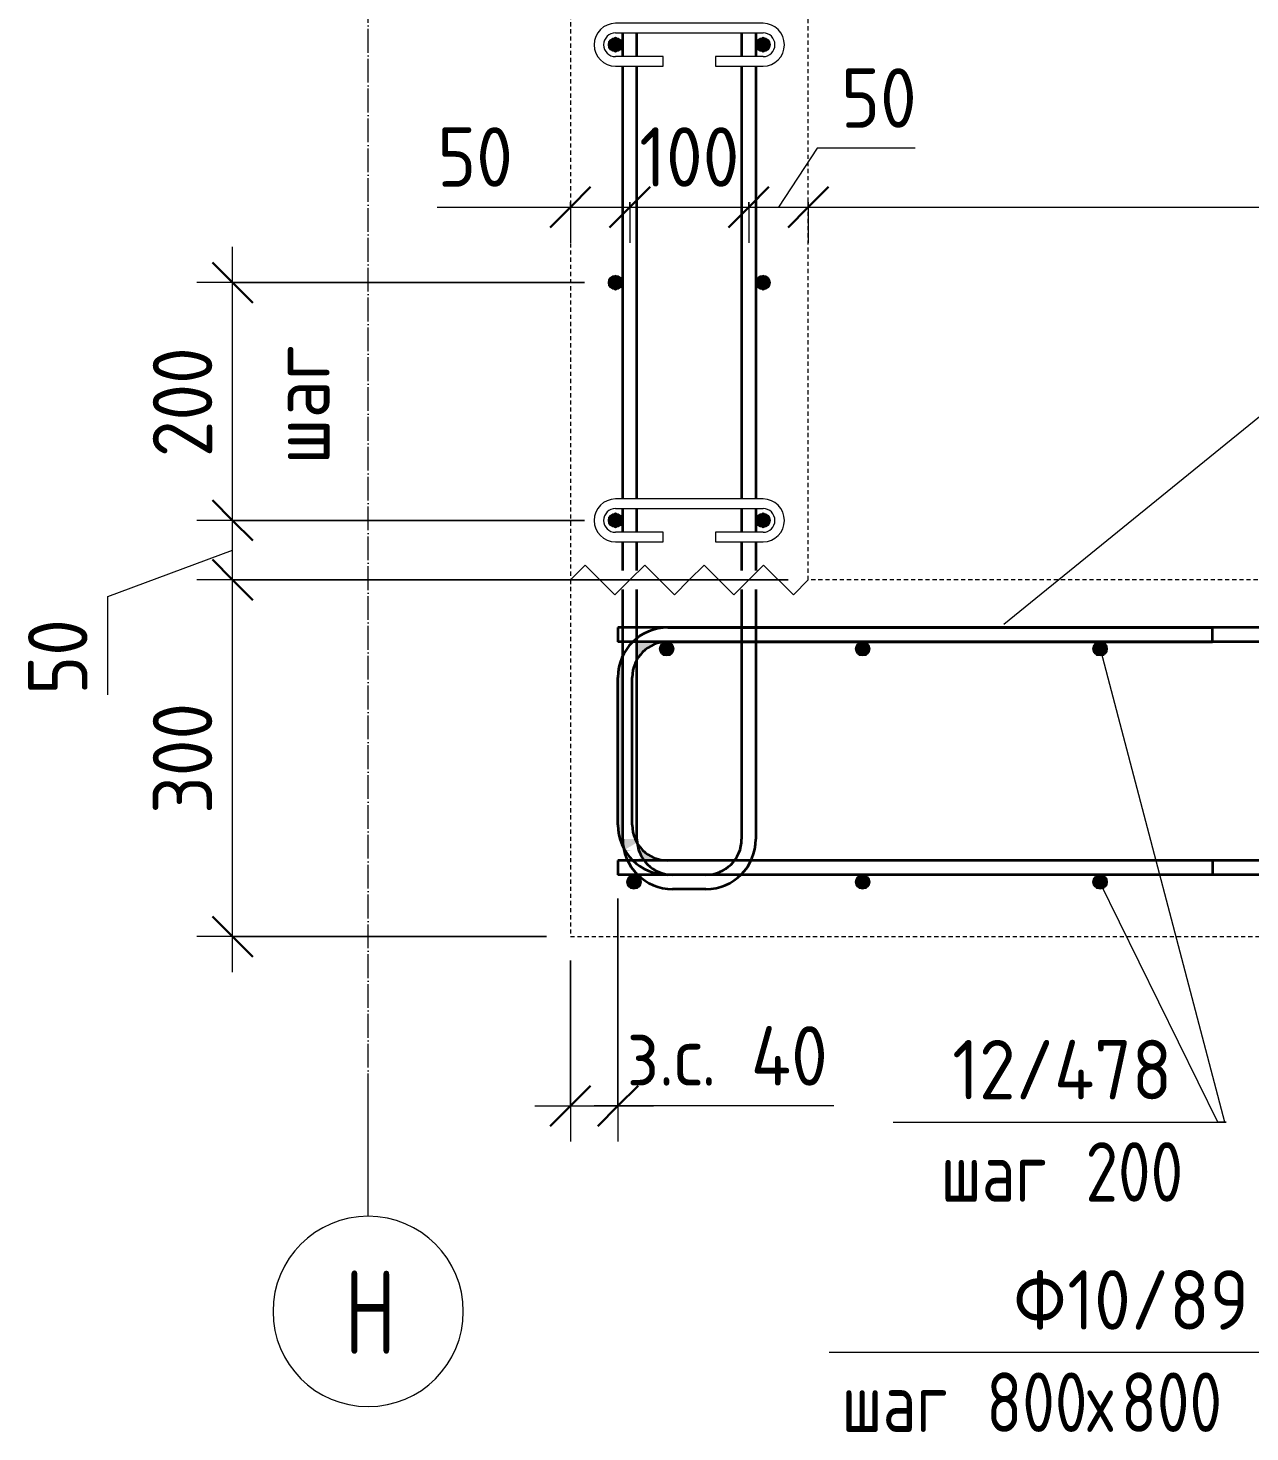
# Model space of a CAD drawing. Header units: millimetres. Extents: x 28908 to 47912, y -2577 to 78399.
# Drawn here: x 45394 to 46421, y -2417 to -1236 of the extents above; entities that cross this region are included whole.
import ezdxf

# ---------------------------------------------------------------- set-up
doc = ezdxf.new("R2010")
doc.units = ezdxf.units.MM
doc.linetypes.add('01 Штриховая _4 мм_', pattern=[6, 3.5, -2.5])
doc.linetypes.add('02 Штрихпунктирная _20 мм_', pattern=[25, 20, -2.5, 0, -2.5])
for name, color, linetype, lineweight in [('AA_Dim', 7, 'Continuous', 9), ('AA_Dim-20', 7, 'Continuous', 9), ('AA_Oformlenie', 7, 'Continuous', 9), ('AA_Vinoska', 7, 'Continuous', 9), ('KR_Armatura', 7, 'Continuous', 20), ('KR_Armatura_Tonkie', 7, 'Continuous', 20), ('Оси', 7, 'Continuous', 9)]:
    doc.layers.add(name, color=color, linetype=linetype, lineweight=lineweight)
doc.layers.add('AF_Stena_Опалубка', color=7, linetype='Continuous', lineweight=20, true_color=0x0063c6)
doc.layers.add('KR_Fundament', color=7, linetype='Continuous', lineweight=20, true_color=0x804000)
doc.styles.add('ISOCPEUR_1', font='isocpeur.TTF', dxfattribs={"width": 0.9, "height": 50})
doc.styles.add('ISOCPEUR_2', font='isocpeur.TTF', dxfattribs={"width": 0.8, "height": 50})
doc.styles.add('ISOCPEUR_3', font='isocpeur.TTF', dxfattribs={"width": 0.7, "height": 70})
doc.dimstyles.new('00_Точн_3_знака__прозр_', dxfattribs={"dimscale": 304.8, "dimtxt": 50.137748, "dimasz": 0.111549, "dimexe": 0.098425, "dimexo": 0.065617, "dimgap": 0.006562, "dimtad": 1, "dimdec": 3, "dimrnd": 0.001, "dimdsep": 46, "dimtxsty": 'ISOCPEUR_1', "dimblk1": 'OBLIQUE', "dimblk2": 'OBLIQUE', "dimsah": 1, "dimcen": 0.09, "dimdle": 0.098425, "dimazin": 0, "dimtfac": 1, "dimtdec": 4, "dimtix": 1, "dimtmove": 0, "dimatfit": 3, "dimfxl": 1, "dimtvp": 1, "dimtolj": 1, "dimtzin": 0, "dimlwd": 18, "dimlwe": 18, "dimarcsym": 2})
doc.dimstyles.new('00_Точн_3_знака__прозр__1', dxfattribs={"dimscale": 304.8, "dimtxt": 50.137748, "dimasz": 0.111549, "dimexe": 0.098425, "dimexo": 0.065617, "dimgap": 0.006562, "dimtad": 1, "dimdec": 3, "dimrnd": 0.001, "dimdsep": 46, "dimtxsty": 'ISOCPEUR_1', "dimblk1": 'OBLIQUE', "dimblk2": 'OBLIQUE', "dimsah": 1, "dimcen": 0.09, "dimdle": 0.098425, "dimazin": 0, "dimtfac": 1, "dimtdec": 4, "dimtix": 1, "dimtmove": 1, "dimatfit": 3, "dimfxl": 1, "dimtvp": 1, "dimtolj": 1, "dimtzin": 0, "dimlwd": 18, "dimlwe": 18, "dimarcsym": 2})

# ---------------------------------------------------------------- blocks, each defined once
blk = doc.blocks.new('Последовательность узлов - 3мм масшт20 маскировка-904226-В-В Арм')
at = {"layer": 'AA_Oformlenie'}
for p, q in [((76335, -475.1), (76347.5, -462.6)), ((76347.5, -462.6), (76372.5, -487.6)), ((76385, -475.1), (76397.5, -462.6)), ((76397.5, -462.6), (76422.5, -487.6)), ((76435, -475.1), (76447.5, -462.6)), ((76447.5, -462.6), (76472.5, -487.6)), ((76485, -475.1), (76497.5, -462.6)), ((76497.5, -462.6), (76522.5, -487.6)), ((76385, -475.1), (76372.5, -487.6)), ((76435, -475.1), (76422.5, -487.6)), ((76485, -475.1), (76472.5, -487.6)), ((76535, -475.1), (76522.5, -487.6))]:
    blk.add_line(p, q, dxfattribs=at)
blk = doc.blocks.new('079_Шпилька _ЭлУзла_ - d8 А240-3881866-В-В Арм')
at = {"layer": 'AA_Oformlenie'}
for p, q in [((77687, -832), (77563, -832)), ((77563, -840), (77687, -840)), ((77603, -860), (77563, -860)), ((77603, -868), (77603, -860)), ((77687, -860), (77647, -860)), ((77647, -860), (77647, -868)), ((77563, -868), (77603, -868)), ((77647, -868), (77687, -868))]:
    blk.add_line(p, q, dxfattribs=at)
for centre, radius, start, end in [((77563, -850), 18, 90, 270), ((77687, -850), 18, 270, 90), ((77563, -850), 10, 90, 270), ((77687, -850), 10, 270, 90)]:
    blk.add_arc(centre, radius, start, end, dxfattribs=at)
blk = doc.blocks.new('DIMBLOCK96-В-В Арм')
at = {"layer": 'AA_Dim-20', "color": 30, "lineweight": 30, "true_color": 0xff8000, "transparency": 16777216}
for p, q in [((45849.8, -1386.6), (45866.8, -1369.6)), ((45899.8, -1386.6), (45916.8, -1369.6)), ((45849.8, -1386.6), (45832.8, -1403.6)), ((45899.8, -1386.6), (45882.8, -1403.6))]:
    blk.add_line(p, q, dxfattribs=at)
at = {"layer": 'AA_Dim-20', "color": 30, "lineweight": 18, "true_color": 0xff8000, "transparency": 16777216}
for p, q in [((45737.9, -1386.6), (45820.4, -1386.6)), ((45819.8, -1386.6), (45899.8, -1386.6)), ((45820.4, -1386.6), (45874.8, -1386.6)), ((45849.8, -1382.5), (45849.8, -1416.6)), ((45849.8, -1386.6), (45849.8, -1382.5)), ((45899.8, -1382.5), (45899.8, -1416.6)), ((45899.8, -1386.6), (45899.8, -1382.5))]:
    blk.add_line(p, q, dxfattribs=at)
at = {"layer": 'AA_Dim-20', "color": 0, "lineweight": 18, "transparency": 16777216, "insert": (45737.9, -1319.4), "char_height": 50, "width": 74.923, "attachment_point": 1, "line_spacing_factor": 1.135194, "style": 'ISOCPEUR_1'}
blk.add_mtext('50', dxfattribs=at)
blk = doc.blocks.new('_Oblique')
at = {"color": 0, "linetype": 'ByBlock', "lineweight": -2}
blk.add_line((-0.5, -0.5), (0.5, 0.5), dxfattribs=at)
blk = doc.blocks.new('DIMBLOCK97-В-В Арм')
at = {"layer": 'AA_Dim-20', "color": 30, "lineweight": 30, "true_color": 0xff8000, "transparency": 16777216}
for p, q in [((45899.8, -1386.6), (45916.8, -1369.6)), ((45999.8, -1386.6), (46016.8, -1369.6)), ((45899.8, -1386.6), (45882.8, -1403.6)), ((45999.8, -1386.6), (45982.8, -1403.6))]:
    blk.add_line(p, q, dxfattribs=at)
at = {"layer": 'AA_Dim-20', "color": 30, "lineweight": 18, "true_color": 0xff8000, "transparency": 16777216}
for p, q in [((45899.8, -1382.5), (45899.8, -1416.6)), ((45899.8, -1386.6), (45899.8, -1382.5)), ((45899.8, -1386.6), (45999.8, -1386.6)), ((45999.8, -1382.5), (45999.8, -1416.6)), ((45999.8, -1386.6), (45999.8, -1382.5))]:
    blk.add_line(p, q, dxfattribs=at)
at = {"layer": 'AA_Dim-20', "color": 0, "lineweight": 18, "transparency": 16777216, "insert": (45907.7, -1319.4), "char_height": 50, "width": 101.032, "attachment_point": 1, "line_spacing_factor": 1.135194, "style": 'ISOCPEUR_1'}
blk.add_mtext('100', dxfattribs=at)
blk = doc.blocks.new('DIMBLOCK98-В-В Арм')
at = {"layer": 'AA_Dim-20', "color": 30, "lineweight": 18, "true_color": 0xff8000, "transparency": 16777216}
for p, q in [((46057.4, -1337), (46024.8, -1386.6)), ((46139.8, -1337), (46057.4, -1337)), ((45999.8, -1382.5), (45999.8, -1416.6)), ((45999.8, -1386.6), (45999.8, -1382.5)), ((45999.8, -1386.6), (46049.8, -1386.6)), ((46049.8, -1382.5), (46049.8, -1416.6)), ((46049.8, -1386.6), (46049.8, -1382.5))]:
    blk.add_line(p, q, dxfattribs=at)
at = {"layer": 'AA_Dim-20', "color": 30, "lineweight": 30, "true_color": 0xff8000, "transparency": 16777216}
for p, q in [((45999.8, -1386.6), (46016.8, -1369.6)), ((46049.8, -1386.6), (46066.8, -1369.6)), ((45999.8, -1386.6), (45982.8, -1403.6)), ((46049.8, -1386.6), (46032.8, -1403.6))]:
    blk.add_line(p, q, dxfattribs=at)
at = {"layer": 'AA_Dim-20', "color": 0, "lineweight": 18, "transparency": 16777216, "insert": (46077.4, -1269.8), "char_height": 50, "width": 74.923, "attachment_point": 1, "line_spacing_factor": 1.135194, "style": 'ISOCPEUR_1'}
blk.add_mtext('50', dxfattribs=at)
blk = doc.blocks.new('DIMBLOCK99-В-В Арм')
at = {"layer": 'AA_Dim-20', "color": 30, "lineweight": 30, "true_color": 0xff8000, "transparency": 16777216}
for p, q in [((46049.8, -1386.6), (46066.8, -1369.6)), ((47039.8, -1386.6), (47056.8, -1369.6)), ((46049.8, -1386.6), (46032.8, -1403.6)), ((47039.8, -1386.6), (47022.8, -1403.6))]:
    blk.add_line(p, q, dxfattribs=at)
at = {"layer": 'AA_Dim-20', "color": 30, "lineweight": 18, "true_color": 0xff8000, "transparency": 16777216}
for p, q in [((46049.8, -1382.5), (46049.8, -1416.6)), ((46049.8, -1386.6), (46049.8, -1382.5)), ((46049.8, -1386.6), (47039.8, -1386.6)), ((47039.8, -1382.5), (47039.8, -1416.6)), ((47039.8, -1386.6), (47039.8, -1382.5))]:
    blk.add_line(p, q, dxfattribs=at)
at = {"layer": 'AA_Dim-20', "color": 0, "lineweight": 18, "transparency": 16777216, "insert": (46498, -1319.4), "char_height": 50, "width": 112.384, "attachment_point": 1, "line_spacing_factor": 1.135194, "style": 'ISOCPEUR_1'}
blk.add_mtext('990', dxfattribs=at)
blk = doc.blocks.new('DIMBLOCK105-В-В Арм')
at = {"layer": 'AA_Dim-20', "color": 30, "lineweight": 30, "true_color": 0xff8000, "transparency": 16777216}
for p, q in [((45565.8, -1700), (45548.8, -1683)), ((45565.8, -1700), (45582.8, -1717)), ((45565.8, -2000), (45548.8, -1983)), ((45565.8, -2000), (45582.8, -2017))]:
    blk.add_line(p, q, dxfattribs=at)
at = {"layer": 'AA_Dim-20', "color": 30, "lineweight": 18, "true_color": 0xff8000, "transparency": 16777216}
for p, q in [((46033, -1700), (45535.8, -1700)), ((45565.8, -2030), (45565.8, -1700)), ((45565.8, -1700), (46033, -1700)), ((45829.8, -2000), (45535.8, -2000)), ((45565.8, -2000), (45829.8, -2000))]:
    blk.add_line(p, q, dxfattribs=at)
at = {"layer": 'AA_Dim-20', "color": 0, "lineweight": 18, "transparency": 16777216, "insert": (45498.7, -1896.8), "char_height": 50, "width": 112.384, "attachment_point": 1, "rotation": 90, "line_spacing_factor": 1.135194, "style": 'ISOCPEUR_1'}
blk.add_mtext('300', dxfattribs=at)
blk = doc.blocks.new('DIMBLOCK106-В-В Арм')
at = {"layer": 'AA_Dim-20', "color": 30, "lineweight": 30, "true_color": 0xff8000, "transparency": 16777216}
for p, q in [((45565.8, -1650), (45548.8, -1633)), ((45565.8, -1650), (45582.8, -1667)), ((45565.8, -1700), (45548.8, -1683)), ((45565.8, -1700), (45582.8, -1717))]:
    blk.add_line(p, q, dxfattribs=at)
at = {"layer": 'AA_Dim-20', "color": 30, "lineweight": 18, "true_color": 0xff8000, "transparency": 16777216}
for p, q in [((45861.8, -1650), (45535.8, -1650)), ((45565.8, -1700), (45565.8, -1650)), ((45565.8, -1650), (45861.8, -1650)), ((45461, -1714.1), (45565.8, -1675)), ((46033, -1700), (45535.8, -1700)), ((45565.8, -1700), (46033, -1700)), ((45461, -1796.6), (45461, -1714.1))]:
    blk.add_line(p, q, dxfattribs=at)
at = {"layer": 'AA_Dim-20', "color": 0, "lineweight": 18, "transparency": 16777216, "insert": (45393.8, -1796.6), "char_height": 50, "width": 74.923, "attachment_point": 1, "rotation": 90, "line_spacing_factor": 1.135194, "style": 'ISOCPEUR_1'}
blk.add_mtext('50', dxfattribs=at)
blk = doc.blocks.new('DIMBLOCK107-В-В Арм')
at = {"layer": 'AA_Dim-20', "color": 30, "lineweight": 18, "true_color": 0xff8000, "transparency": 16777216}
for p, q in [((45565.8, -1650), (45565.8, -1420)), ((45861.8, -1450), (45535.8, -1450)), ((45565.8, -1450), (45861.8, -1450)), ((45861.8, -1650), (45535.8, -1650)), ((45565.8, -1650), (45861.8, -1650))]:
    blk.add_line(p, q, dxfattribs=at)
at = {"layer": 'AA_Dim-20', "color": 30, "lineweight": 30, "true_color": 0xff8000, "transparency": 16777216}
for p, q in [((45565.8, -1450), (45548.8, -1433)), ((45565.8, -1450), (45582.8, -1467)), ((45565.8, -1650), (45548.8, -1633)), ((45565.8, -1650), (45582.8, -1667))]:
    blk.add_line(p, q, dxfattribs=at)
at = {"layer": 'AA_Dim-20', "color": 0, "lineweight": 18, "transparency": 16777216, "char_height": 50, "attachment_point": 1, "rotation": 90, "line_spacing_factor": 1.135194, "style": 'ISOCPEUR_1'}
for s, insert, width in [('200', (45498.7, -1596.8), 112.384), ('шаг', (45597.3, -1603), 127.142)]:
    blk.add_mtext(s, dxfattribs=dict(at, insert=insert, width=width))
blk = doc.blocks.new('Ось сетки - d_4мм-2765513-В-В Арм')
at = {"layer": 'Оси', "color": 12, "true_color": 0xc80000}
for start, end in [(0, 180), (0, 180), (180, 360), (180, 360)]:
    blk.add_arc((76165, -2315.2), 80, start, end, dxfattribs=at)
blk = doc.blocks.new('042_М_Арматуры - Диам длина поз _ Комментарий-2260297-В-В Арм')
at = {"layer": 'AA_Vinoska'}
blk.add_line((76968.3, -1518.6), (77248.3, -1518.6), dxfattribs=at)
blk = doc.blocks.new('042_М_Арматуры - Диам длина поз _ Комментарий полка 25-3827468-В-В Арм')
at = {"layer": 'AA_Vinoska'}
blk.add_line((76947.7, 191.5), (77447.7, 191.5), dxfattribs=at)
blk = doc.blocks.new('DIMBLOCK112-В-В Арм')
at = {"layer": 'AA_Dim-20', "color": 30, "lineweight": 18, "true_color": 0xff8000, "transparency": 16777216}
for p, q in [((45889.8, -1968), (45889.8, -2172.4)), ((45889.8, -2142.4), (45889.8, -1968)), ((45849.8, -2020), (45849.8, -2172.4)), ((45849.8, -2142.4), (45849.8, -2020)), ((45819.8, -2142.4), (45919.8, -2142.4)), ((45877.2, -2142.4), (45869.8, -2142.4)), ((46071.3, -2142.4), (45877.2, -2142.4))]:
    blk.add_line(p, q, dxfattribs=at)
at = {"layer": 'AA_Dim-20', "color": 30, "lineweight": 30, "true_color": 0xff8000, "transparency": 16777216}
for p, q in [((45849.8, -2142.4), (45866.8, -2125.4)), ((45889.8, -2142.4), (45906.8, -2125.4)), ((45849.8, -2142.4), (45832.8, -2159.4)), ((45889.8, -2142.4), (45872.8, -2159.4))]:
    blk.add_line(p, q, dxfattribs=at)
at = {"layer": 'AA_Dim-20', "color": 0, "lineweight": 18, "transparency": 16777216, "insert": (45897.2, -2075.3), "char_height": 50, "width": 208.876, "attachment_point": 1, "line_spacing_factor": 1.135194, "style": 'ISOCPEUR_1'}
blk.add_mtext('з.с. 40', dxfattribs=at)

msp = doc.modelspace()

# ---------------------------------------------------------------- hatches: boundary and pattern name
at = {"layer": 'KR_Armatura', "lineweight": 9}
h = msp.add_hatch(color=256, dxfattribs=at)
edge = h.paths.add_edge_path()
edge.add_arc((45887.7902, -1250), 6, 0, 360)
for points in [[(45887.7902, -1256), (45892.9863, -1253), (45892.9863, -1247), (45887.7902, -1244), (45882.594, -1247), (45882.594, -1253)], [(46011.7902, -1256), (46016.9863, -1253), (46016.9863, -1247), (46011.7902, -1244), (46006.594, -1247), (46006.594, -1253)], [(45887.7902, -1456), (45892.9863, -1453), (45892.9863, -1447), (45887.7902, -1444), (45882.594, -1447), (45882.594, -1453)], [(46011.7902, -1456), (46016.9863, -1453), (46016.9863, -1447), (46011.7902, -1444), (46006.594, -1447), (46006.594, -1453)], [(45887.7902, -1656), (45892.9863, -1653), (45892.9863, -1647), (45887.7902, -1644), (45882.594, -1647), (45882.594, -1653)], [(46011.7902, -1656), (46016.9863, -1653), (46016.9863, -1647), (46011.7902, -1644), (46006.594, -1647), (46006.594, -1653)]]:
    msp.add_hatch(color=256, dxfattribs=at).paths.add_polyline_path(points)
h = msp.add_hatch(color=256, dxfattribs=at)
edge = h.paths.add_edge_path()
edge.add_arc((46011.7902, -1250), 6, 0, 360)
h = msp.add_hatch(color=256, dxfattribs=at)
edge = h.paths.add_edge_path()
edge.add_arc((45887.7902, -1450), 6, 0, 360)
h = msp.add_hatch(color=256, dxfattribs=at)
edge = h.paths.add_edge_path()
edge.add_arc((46011.7902, -1450), 6, 0, 360)
h = msp.add_hatch(color=256, dxfattribs=at)
edge = h.paths.add_edge_path()
edge.add_arc((45887.7902, -1650), 6, 0, 360)
h = msp.add_hatch(color=256, dxfattribs=at)
edge = h.paths.add_edge_path()
edge.add_arc((46011.7902, -1650), 6, 0, 360)
at = {"layer": 'KR_Armatura'}
h = msp.add_hatch(color=256, dxfattribs=at)
edge = h.paths.add_edge_path()
edge.add_arc((45930.7902, -1758), 6, 0, 360)
for points in [[(45927.7902, -1763.1962), (45933.7902, -1763.1962), (45936.7902, -1758), (45933.7902, -1752.8038), (45927.7902, -1752.8038), (45924.7902, -1758)], [(46092.5045, -1763.1962), (46098.5045, -1763.1962), (46101.5045, -1758), (46098.5045, -1752.8038), (46092.5045, -1752.8038), (46089.5045, -1758)], [(46292.2188, -1763.1962), (46298.2188, -1763.1962), (46301.2188, -1758), (46298.2188, -1752.8038), (46292.2188, -1752.8038), (46289.2188, -1758)], [(45900.2902, -1959.1962), (45906.2902, -1959.1962), (45909.2902, -1954), (45906.2902, -1948.8038), (45900.2902, -1948.8038), (45897.2902, -1954)], [(46092.5045, -1959.1962), (46098.5045, -1959.1962), (46101.5045, -1954), (46098.5045, -1948.8038), (46092.5045, -1948.8038), (46089.5045, -1954)], [(46292.2188, -1959.1962), (46298.2188, -1959.1962), (46301.2188, -1954), (46298.2188, -1948.8038), (46292.2188, -1948.8038), (46289.2188, -1954)]]:
    msp.add_hatch(color=256, dxfattribs=at).paths.add_polyline_path(points)
h = msp.add_hatch(color=256, dxfattribs=at)
edge = h.paths.add_edge_path()
edge.add_arc((46095.5045, -1758), 6, 0, 360)
h = msp.add_hatch(color=256, dxfattribs=at)
edge = h.paths.add_edge_path()
edge.add_arc((46295.2188, -1758), 6, 0, 360)
h = msp.add_hatch(color=256, dxfattribs=at)
edge = h.paths.add_edge_path()
edge.add_arc((45903.2902, -1954), 6, 0, 360)
h = msp.add_hatch(color=256, dxfattribs=at)
edge = h.paths.add_edge_path()
edge.add_arc((46095.5045, -1954), 6, 0, 360)
h = msp.add_hatch(color=256, dxfattribs=at)
edge = h.paths.add_edge_path()
edge.add_arc((46295.2188, -1954), 6, 0, 360)
at = {"layer": 'KR_Armatura_Tonkie'}
h = msp.add_hatch(color=256, dxfattribs=at)
h.paths.add_polyline_path([(45891.2213, -1782), (45893.7902, -1782), (45893.7902, -1764.9278), (45891.2213, -1771.1296), (45889.7902, -1782)])
h.paths.add_polyline_path([(45905.7902, -1767.0464), (45905.8094, -1767), (45910.7902, -1760.6232), (45916.7902, -1756.0192), (45924.0256, -1753.0222), (45931.7902, -1752), (45905.7902, -1752), (45905.7902, -1766.9889)])
msp.add_hatch(color=256, dxfattribs=at).paths.add_polyline_path([(45893.7902, -1906), (45893.7902, -1782), (45889.7902, -1782), (45889.7902, -1906)])
h = msp.add_hatch(color=256, dxfattribs=at)
h.paths.add_polyline_path([(45914.4697, -1936), (45931.7902, -1936), (45924.0256, -1934.9778), (45916.7902, -1931.9808), (45910.4134, -1927), (45906.263, -1921.5911), (45906.8124, -1925.7646), (45909.8094, -1933), (45904.6133, -1936), (45910.7902, -1936)])
h.paths.add_polyline_path([(45895.4171, -1927), (45905.7902, -1920.9536), (45904.5668, -1918), (45893.7902, -1918), (45893.7902, -1906), (45889.7902, -1906), (45891.2213, -1916.8704), (45893.7902, -1923.0722)])
h.paths.add_polyline_path([(45896.5742, -1928.5079), (45901.8634, -1927.0907), (45895.4171, -1927)])

# ---------------------------------------------------------------- linework, layer by layer
at = {"layer": 'AA_Vinoska'}
for p, q in [((46214.2314, -1737.3859), (46483.1124, -1518.5966)), ((46295.8361, -1759.969), (46399.9199, -2155.885)), ((46294.5797, -1953.9321), (46393.9436, -2155.885)), ((46393.9436, -2155.885), (46401.1177, -2155.885)), ((46399.9199, -2155.885), (46401.1177, -2155.885))]:
    msp.add_line(p, q, dxfattribs=at)
at = {"layer": 'AF_Stena_Опалубка', "linetype": '01 Штриховая _4 мм_'}
for p, q in [((45849.7902, -475.038), (45849.7902, -1700)), ((46049.7902, -1700), (46049.7902, -475.038))]:
    msp.add_line(p, q, dxfattribs=at)
at = {"layer": 'KR_Armatura', "lineweight": 9}
for p, q in [((45887.7902, -1244), (45882.594, -1247)), ((45882.594, -1247), (45882.594, -1253)), ((45892.9863, -1247), (45887.7902, -1244)), ((45892.9863, -1253), (45892.9863, -1247)), ((46011.7902, -1244), (46006.594, -1247)), ((46006.594, -1247), (46006.594, -1253)), ((46016.9863, -1247), (46011.7902, -1244)), ((46016.9863, -1253), (46016.9863, -1247)), ((45882.594, -1253), (45887.7902, -1256)), ((45887.7902, -1256), (45892.9863, -1253)), ((46006.594, -1253), (46011.7902, -1256)), ((46011.7902, -1256), (46016.9863, -1253)), ((45887.7902, -1444), (45882.594, -1447)), ((45882.594, -1447), (45882.594, -1453)), ((45892.9863, -1447), (45887.7902, -1444)), ((45892.9863, -1453), (45892.9863, -1447)), ((46011.7902, -1444), (46006.594, -1447)), ((46006.594, -1447), (46006.594, -1453)), ((46016.9863, -1447), (46011.7902, -1444)), ((46016.9863, -1453), (46016.9863, -1447)), ((45882.594, -1453), (45887.7902, -1456)), ((45887.7902, -1456), (45892.9863, -1453)), ((46006.594, -1453), (46011.7902, -1456)), ((46011.7902, -1456), (46016.9863, -1453)), ((45887.7902, -1644), (45882.594, -1647)), ((45882.594, -1647), (45882.594, -1653)), ((45892.9863, -1647), (45887.7902, -1644)), ((45892.9863, -1653), (45892.9863, -1647)), ((46011.7902, -1644), (46006.594, -1647)), ((46006.594, -1647), (46006.594, -1653)), ((46016.9863, -1647), (46011.7902, -1644)), ((46016.9863, -1653), (46016.9863, -1647)), ((45882.594, -1653), (45887.7902, -1656)), ((45887.7902, -1656), (45892.9863, -1653)), ((46006.594, -1653), (46011.7902, -1656)), ((46011.7902, -1656), (46016.9863, -1653))]:
    msp.add_line(p, q, dxfattribs=at)
at = {"layer": 'KR_Armatura'}
for p, q in [((45927.7902, -1752.8038), (45924.7902, -1758)), ((45924.7902, -1758), (45927.7902, -1763.1962)), ((45933.7902, -1752.8038), (45927.7902, -1752.8038)), ((45936.7902, -1758), (45933.7902, -1752.8038)), ((45933.7902, -1763.1962), (45936.7902, -1758)), ((46092.5045, -1752.8038), (46089.5045, -1758)), ((46089.5045, -1758), (46092.5045, -1763.1962)), ((46098.5045, -1752.8038), (46092.5045, -1752.8038)), ((46101.5045, -1758), (46098.5045, -1752.8038)), ((46098.5045, -1763.1962), (46101.5045, -1758)), ((46292.2188, -1752.8038), (46289.2188, -1758)), ((46289.2188, -1758), (46292.2188, -1763.1962)), ((46298.2188, -1752.8038), (46292.2188, -1752.8038)), ((46301.2188, -1758), (46298.2188, -1752.8038)), ((46298.2188, -1763.1962), (46301.2188, -1758)), ((45927.7902, -1763.1962), (45933.7902, -1763.1962)), ((46092.5045, -1763.1962), (46098.5045, -1763.1962)), ((46292.2188, -1763.1962), (46298.2188, -1763.1962)), ((45900.2902, -1948.8038), (45897.2902, -1954)), ((45897.2902, -1954), (45900.2902, -1959.1962)), ((45906.2902, -1948.8038), (45900.2902, -1948.8038)), ((45900.2902, -1959.1962), (45906.2902, -1959.1962)), ((45909.2902, -1954), (45906.2902, -1948.8038)), ((45906.2902, -1959.1962), (45909.2902, -1954)), ((46092.5045, -1948.8038), (46089.5045, -1954)), ((46089.5045, -1954), (46092.5045, -1959.1962)), ((46098.5045, -1948.8038), (46092.5045, -1948.8038)), ((46092.5045, -1959.1962), (46098.5045, -1959.1962)), ((46101.5045, -1954), (46098.5045, -1948.8038)), ((46098.5045, -1959.1962), (46101.5045, -1954)), ((46292.2188, -1948.8038), (46289.2188, -1954)), ((46289.2188, -1954), (46292.2188, -1959.1962)), ((46298.2188, -1948.8038), (46292.2188, -1948.8038)), ((46292.2188, -1959.1962), (46298.2188, -1959.1962)), ((46301.2188, -1954), (46298.2188, -1948.8038)), ((46298.2188, -1959.1962), (46301.2188, -1954))]:
    msp.add_line(p, q, dxfattribs=at)
at = {"layer": 'KR_Armatura', "lineweight": 9}
for centre in [(45887.7902, -1250), (46011.7902, -1250), (45887.7902, -1450), (46011.7902, -1450), (45887.7902, -1650), (46011.7902, -1650)]:
    msp.add_circle(centre, 6, dxfattribs=at)
at = {"layer": 'KR_Armatura'}
for centre in [(45930.7902, -1758), (46095.5045, -1758), (46295.2188, -1758), (45903.2902, -1954), (46095.5045, -1954), (46295.2188, -1954)]:
    msp.add_circle(centre, 6, dxfattribs=at)
at = {"layer": 'KR_Armatura_Tonkie', "lineweight": 35}
for p, q in [((45893.7902, -1260), (45893.7902, -1240)), ((45905.7902, -1260), (45905.7902, -1240)), ((45993.7902, -1240), (45993.7902, -1260)), ((46005.7902, -1240), (46005.7902, -1260)), ((45893.7902, -1632), (45893.7902, -1268)), ((45905.7902, -1632), (45905.7902, -1268)), ((45993.7902, -1268), (45993.7902, -1632)), ((46005.7902, -1268), (46005.7902, -1632)), ((45893.7902, -1660), (45893.7902, -1640)), ((45905.7902, -1660), (45905.7902, -1640)), ((45993.7902, -1640), (45993.7902, -1660)), ((46005.7902, -1640), (46005.7902, -1660)), ((45893.7902, -1692), (45893.7902, -1668)), ((45905.7902, -1692), (45905.7902, -1668)), ((45993.7902, -1668), (45993.7902, -1692)), ((46005.7902, -1668), (46005.7902, -1692)), ((45893.7902, -1918), (45893.7902, -1708)), ((45905.7902, -1918), (45905.7902, -1708)), ((45993.7902, -1708), (45993.7902, -1918)), ((46005.7902, -1708), (46005.7902, -1918)), ((47299.7902, -1740), (45889.7902, -1740)), ((45889.7902, -1740), (45889.7902, -1752)), ((45931.7902, -1740), (46389.7902, -1740)), ((46389.7902, -1752), (46389.7902, -1740)), ((47299.7902, -1752), (45889.7902, -1752)), ((45931.7902, -1752), (46389.7902, -1752)), ((45889.7902, -1906), (45889.7902, -1782)), ((45901.7902, -1906), (45901.7902, -1782)), ((47299.7902, -1936), (45889.7902, -1936)), ((45889.7902, -1936), (45889.7902, -1948)), ((46389.7902, -1936), (45931.7902, -1936)), ((46389.7902, -1936), (46389.7902, -1948)), ((47299.7902, -1948), (45889.7902, -1948)), ((46389.7902, -1948), (45931.7902, -1948)), ((45963.7902, -1948), (45935.7902, -1948)), ((45963.7902, -1960), (45935.7902, -1960))]:
    msp.add_line(p, q, dxfattribs=at)
for centre, radius, start, end in [((45931.7902, -1782), 42, 90, 180), ((45931.7902, -1782), 30, 90, 180), ((45931.7902, -1906), 42, 180, 270), ((45931.7902, -1906), 30, 180, 270), ((45935.7902, -1918), 42, 180, 270), ((45935.7902, -1918), 30, 180, 270), ((45963.7902, -1918), 30, 270, 360), ((45963.7902, -1918), 42, 270, 360)]:
    msp.add_arc(centre, radius, start, end, dxfattribs=at)
at = {"layer": 'KR_Fundament', "linetype": '01 Штриховая _4 мм_'}
for p, q in [((45849.7902, -1700), (45849.7902, -2000)), ((47039.7902, -1700), (46049.7902, -1700)), ((45849.7902, -2000), (47339.7902, -2000))]:
    msp.add_line(p, q, dxfattribs=at)
at = {"layer": 'Оси', "linetype": '02 Штрихпунктирная _20 мм_'}
msp.add_line((45679.7902, -2135.2363), (45679.7902, 142.0758), dxfattribs=at)
at = {"layer": 'Оси'}
msp.add_line((45679.7902, -2235.2363), (45679.7902, -2135.2363), dxfattribs=at)

# ---------------------------------------------------------------- block references
at = {"layer": 'AA_Oformlenie'}
for name, p in [('079_Шпилька _ЭлУзла_ - d8 А240-3881866-В-В Арм', (-31675.2098, -400)), ('079_Шпилька _ЭлУзла_ - d8 А240-3881866-В-В Арм', (-31675.2098, -800)), ('Последовательность узлов - 3мм масшт20 маскировка-904226-В-В Арм', (-30485.2098, -1224.9364))]:
    msp.add_blockref(name, p, dxfattribs=at)
at = {"layer": 'AA_Vinoska'}
for name, p in [('042_М_Арматуры - Диам длина поз _ Комментарий-2260297-В-В Арм', (-30847.2045, -637.2884)), ('042_М_Арматуры - Диам длина поз _ Комментарий полка 25-3827468-В-В Арм', (-30880.3067, -2541.025))]:
    msp.add_blockref(name, p, dxfattribs=at)
at = {"layer": 'Оси', "color": 12, "true_color": 0xc80000}
msp.add_blockref('Ось сетки - d_4мм-2765513-В-В Арм', (-30485.2098, 0), dxfattribs=at)

# ---------------------------------------------------------------- texts
at = {"layer": 'AA_Vinoska', "char_height": 50, "attachment_point": 1}
for s, insert, width, style in [('12/478', (46170.8605, -2086.88), 226.556887, 'ISOCPEUR_1'), (' 200', (46257.4588, -2172.8611), 133.4008, 'ISOCPEUR_2'), ('шаг', (46161.1505, -2172.8611), 116.7257, 'ISOCPEUR_2'), ('\\fISOCPEUR|b0|i0|c204|p34|;\\W.9;Ф', (46222.3934, -2280.5213), 54.835425, 'ISOCPEUR_1'), ('10/89', (46267.6372, -2280.5213), 183.265762, 'ISOCPEUR_1'), (' 800', (46174.0818, -2366.5024), 133.4008, 'ISOCPEUR_2'), ('800 ', (46312.7234, -2366.5024), 133.4008, 'ISOCPEUR_2'), ('шаг', (46077.7734, -2366.5024), 116.7257, 'ISOCPEUR_2'), ('\\fISOCPEUR|b0|i0|c204|p34|;\\W.8;х', (46284.1484, -2366.5024), 34.6329, 'ISOCPEUR_2')]:
    msp.add_mtext(s, dxfattribs=dict(at, insert=insert, width=width, style=style))
at = {"layer": 'Оси', "insert": (45659.8841, -2280.7443), "char_height": 70, "width": 48.261587, "attachment_point": 1, "style": 'ISOCPEUR_3'}
msp.add_mtext('\\fISOCPEUR|b0|i0|c204|p34|;\\W.7;Н', dxfattribs=at)

# ---------------------------------------------------------------- dimensions: what is measured, and where the dimension line sits
at = {"layer": 'AA_Dim', "color": 30, "lineweight": 18, "true_color": 0xff8000}
for base, p1, p2, override, picture, middle in [((46049.7902, -1386.5641), (45999.7902, -1362.5225), (46049.7902, -1362.5225), {"dimpost": '<>', "dimfxl": 50}, 'DIMBLOCK98-В-В Арм', (46114.8724, -1303.1573)), ((45899.7902, -1386.5641), (45849.7902, -1362.5225), (45899.7902, -1362.5225), {"dimpost": '<>', "dimfxl": 50}, 'DIMBLOCK96-В-В Арм', (45775.4054, -1352.7615)), ((45889.7902, -2142.4409), (45849.7902, -2000), (45889.7902, -1948), {"dimpost": 'з.с. <>', "dimfxl": 65.604878}, 'DIMBLOCK112-В-В Арм', (46001.6553, -2108.6383))]:
    dim = msp.add_linear_dim(base=base, p1=p1, p2=p2, dimstyle='00_Точн_3_знака__прозр__1', override=override, dxfattribs=at)
    dim.commit()
    dim.dimension.update_dxf_attribs({"geometry": picture, "text_midpoint": middle, "dimtype": 160})
for base, p1, p2, override, picture, middle in [((45999.7902, -1386.5641), (45899.7902, -1362.5225), (45999.7902, -1362.5225), {"dimpost": '<>', "dimfxl": 100}, 'DIMBLOCK97-В-В Арм', (45949.7902, -1359.5641)), ((47039.7902, -1386.5641), (46049.7902, -1362.5225), (47039.7902, -1362.5225), {"dimpost": '<>', "dimfxl": 990}, 'DIMBLOCK99-В-В Арм', (46544.7902, -1359.5641))]:
    dim = msp.add_linear_dim(base=base, p1=p1, p2=p2, dimstyle='00_Точн_3_знака__прозр_', override=override, dxfattribs=at)
    dim.commit()
    dim.dimension.update_dxf_attribs({"geometry": picture, "text_midpoint": middle})
dim = msp.add_linear_dim(base=(45565.8003, -1450), p1=(45881.7902, -1650), p2=(45881.7902, -1450), angle=90, text='<>\\Xшаг', dimstyle='00_Точн_3_знака__прозр_', override={"dimpost": '<>', "dimfxl": 200}, dxfattribs=at)
dim.commit()
dim.dimension.update_dxf_attribs({"geometry": 'DIMBLOCK107-В-В Арм', "text_midpoint": (45565.8003, -1550)})
dim = msp.add_linear_dim(base=(45565.8003, -1650), p1=(46052.9853, -1700), p2=(45881.7902, -1650), angle=90, dimstyle='00_Точн_3_знака__прозр__1', override={"dimpost": '<>', "dimfxl": 178.347288}, dxfattribs=at)
dim.commit()
dim.dimension.update_dxf_attribs({"geometry": 'DIMBLOCK106-В-В Арм', "text_midpoint": (45427.1825, -1759.0985), "dimtype": 160, "text_rotation": 90})
dim = msp.add_linear_dim(base=(45565.8003, -1700), p1=(45849.7902, -2000), p2=(46052.9853, -1700), angle=90, dimstyle='00_Точн_3_знака__прозр_', override={"dimpost": '<>', "dimfxl": 362.337192}, dxfattribs=at)
dim.commit()
dim.dimension.update_dxf_attribs({"geometry": 'DIMBLOCK105-В-В Арм', "text_midpoint": (45538.8003, -1850)})

doc.saveas('drawing.dxf')
